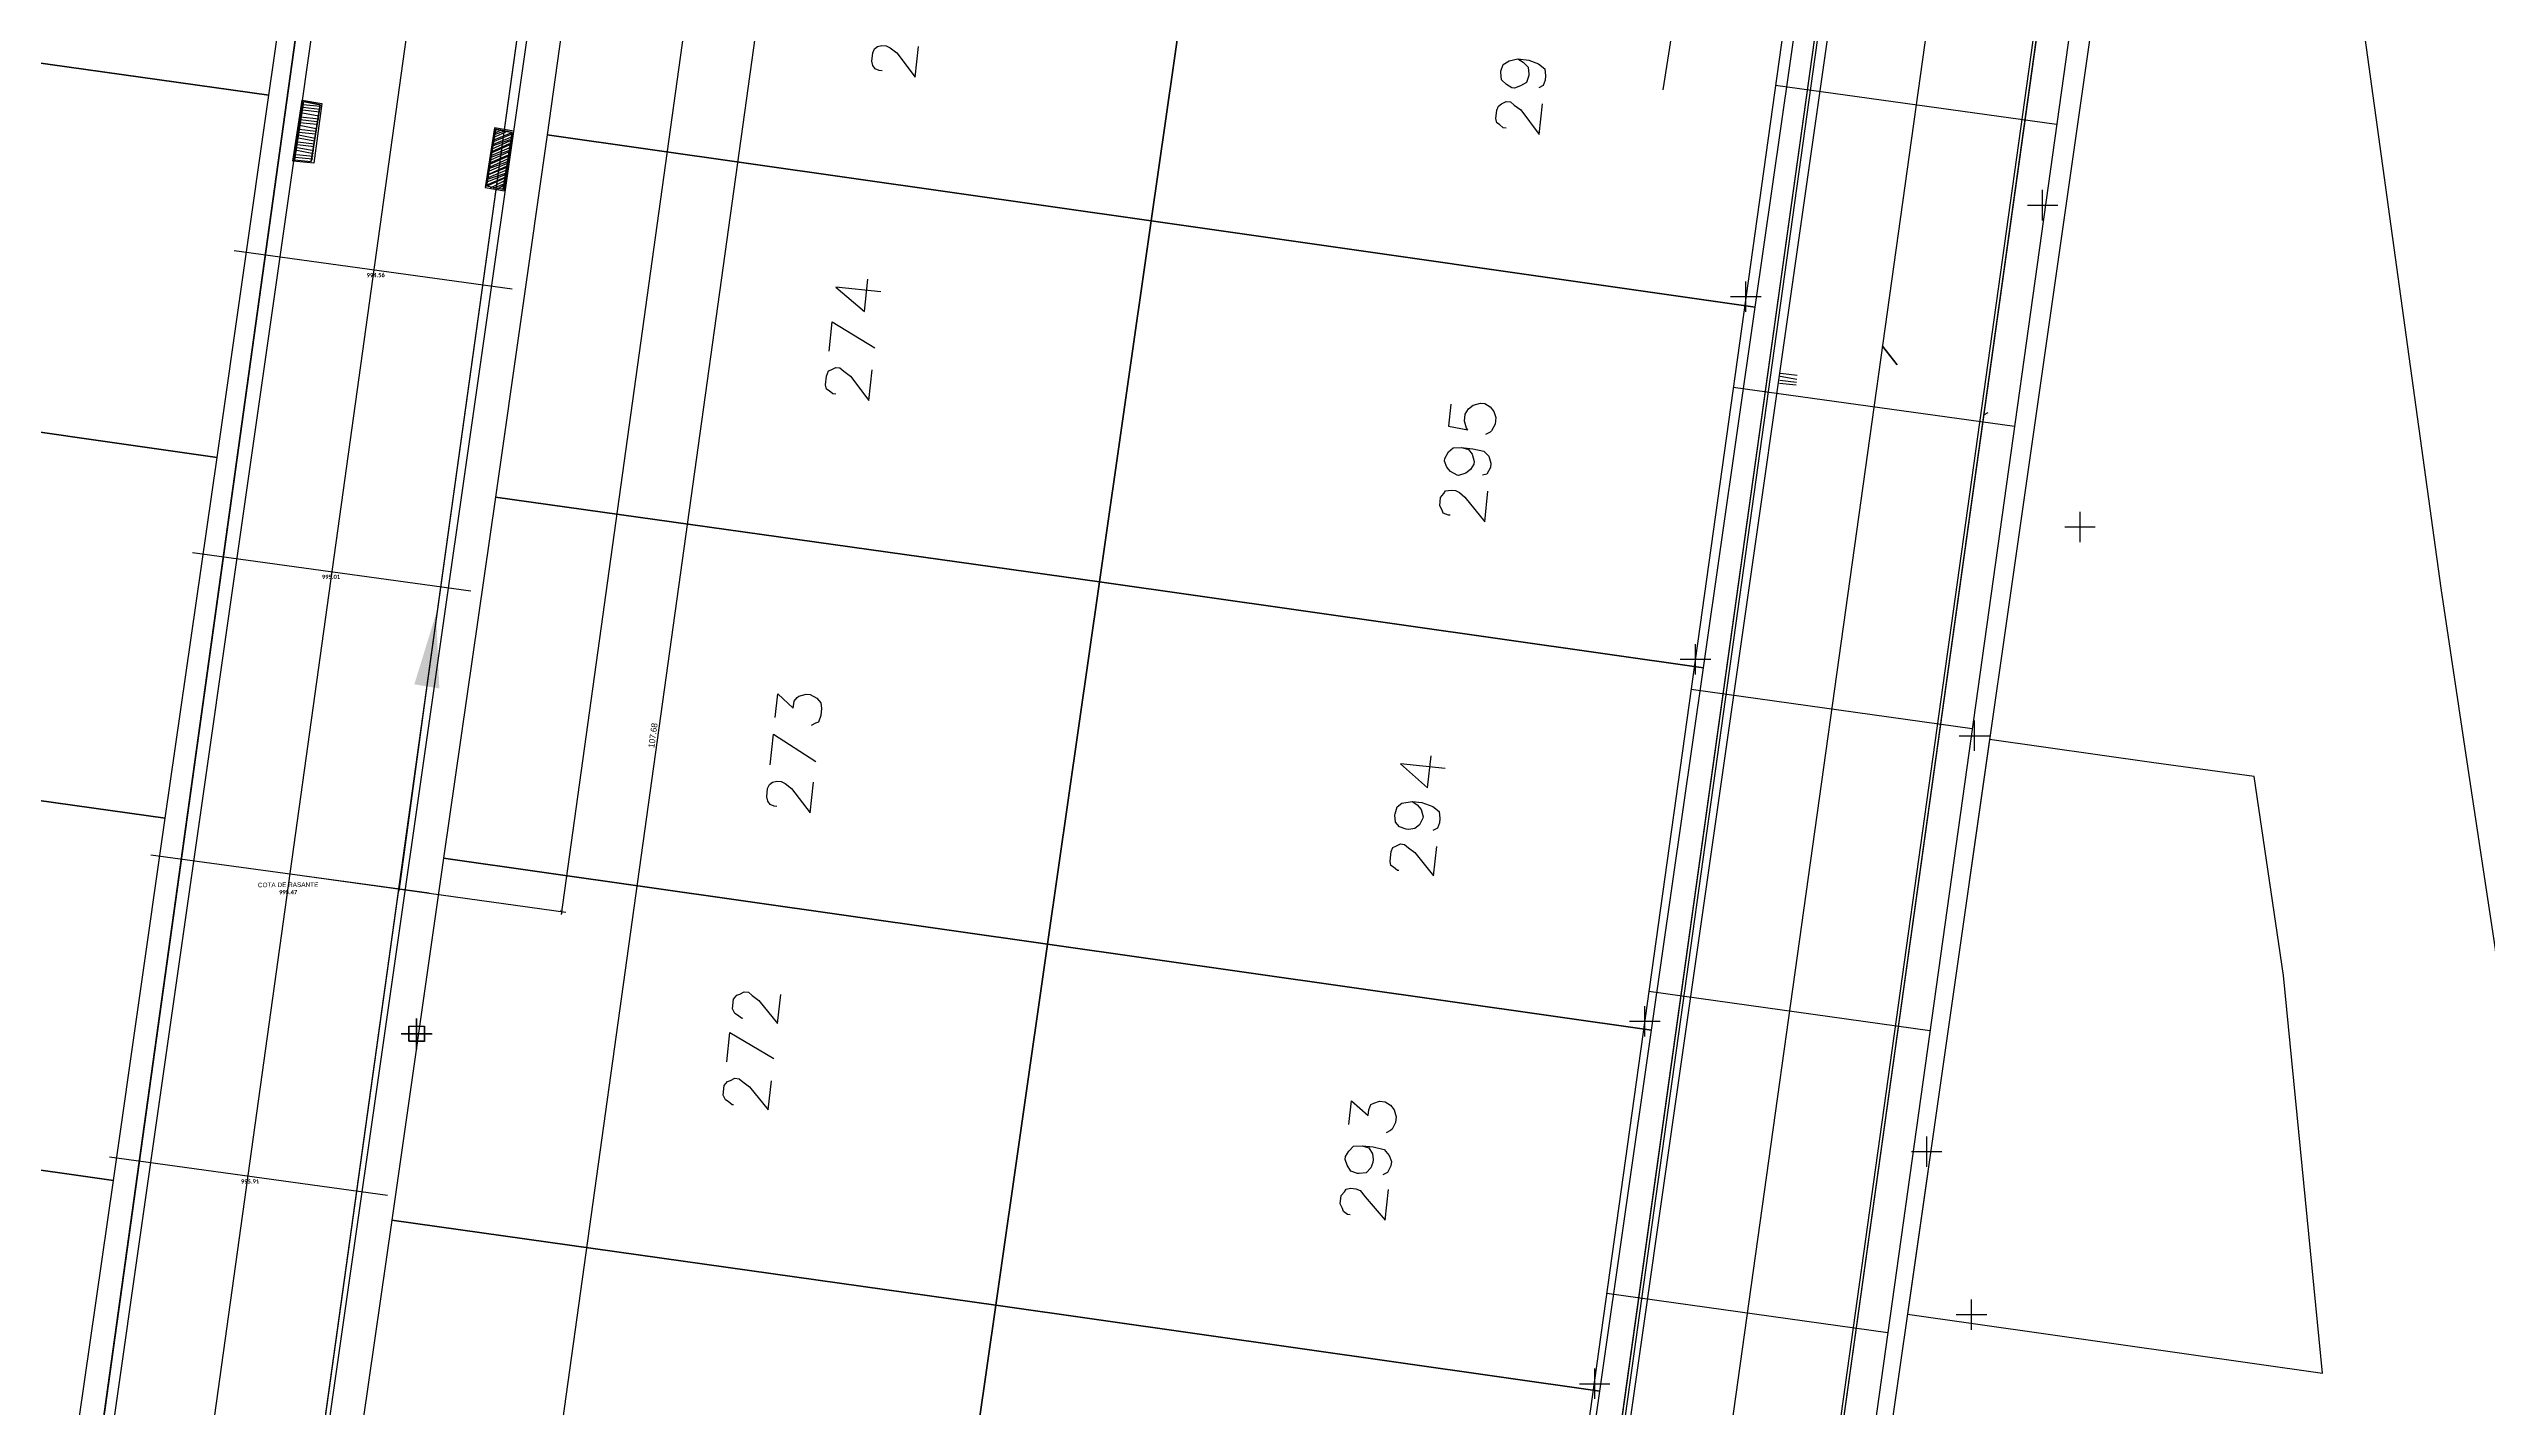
# Model space of a CAD drawing. Header units: metres. Extents: x 678 to 2349, y 417 to 1219.
# Drawn here: x 1008.7 to 1088.6, y 1068.5 to 1113.1 of the extents above; entities that cross this region are included whole.
import ezdxf

# ---------------------------------------------------------------- set-up
doc = ezdxf.new("R2010")
doc.units = ezdxf.units.M
doc.header["$PDMODE"] = 32
doc.header["$PDSIZE"] = 1.5
for name, color, linetype in [('12-CONDICIONES EXISTENTES', 2, 'Continuous'), ('C-ANNO-MATC-TEXT', 150, 'Continuous'), ('C-ROAD-CNTR-N', 92, 'Continuous'), ('C-ROAD-PROF-TEXT', 11, 'Continuous'), ('PUNTOS V', 4, 'Continuous'), ('V-NODE', 1, 'Continuous')]:
    doc.layers.add(name, color=color, linetype=linetype)
for name, color, linetype, true_color in [('PDF2_area escolar', 7, 'Continuous', 0x989898), ('PDF_Geometry', 7, 'Continuous', 0x797979), ('PDF_Solid Fills', 7, 'Continuous', 0x797979)]:
    doc.layers.add(name, color=color, linetype=linetype, true_color=true_color)
doc.styles.add('CITY2', font='stylu.ttf', dxfattribs={"height": 0.2})
doc.styles.get("Standard").update_dxf_attribs({"font": 'arial.ttf'})
doc.dimstyles.new('COTAS2', dxfattribs={"dimtxt": 0.02, "dimasz": 0.1, "dimexe": 0.15, "dimexo": 0.08, "dimgap": 0.05, "dimtad": 1, "dimzin": 0, "dimdsep": 46, "dimtxsty": 'CITY2', "dimblk": 'ARCHTICK', "dimcen": 1, "dimdle": 0.1, "dimclrd": 1, "dimclre": 1, "dimclrt": 2, "dimadec": 0, "dimazin": 0, "dimtfac": 1, "dimtofl": 0, "dimtmove": 0, "dimatfit": 3, "dimldrblk": 'ARCHTICK', "dimfxl": 0.18, "dimtolj": 1, "dimtzin": 0, "dimarcsym": 0})

# ---------------------------------------------------------------- blocks, each defined once
blk = doc.blocks.new('base')
at = {"layer": 'PDF_Geometry', "lineweight": 25, "extrusion": (-0.000787417, 0.063364, 0.99799), "elevation": 0.026}
for points in [[(-314.355, -197.288), (-299.601, -195.681), (-292.744, -194.188), (-282.663, -192.111), (-274.476, -190.361), (-258.037, -185.154), (-248.029, -180.61), (-240.539, -177.71), (-228.643, -174.042), (-222.733, -172.714), (-217.384, -171.04), (-209.935, -169.248), (-202.16, -164.759), (-196.196, -160.284), (-195.073, -159.817), (-178.095, -157.457), (-154.298, -156.614), (-136.667, -154.611), (-124.436, -153.164), (-118.066, -151.474), (-100.79, -146.646), (-80.955, -140.967), (-73.385, -139.328), (-61.694, -135.822), (-40.504, -131.604), (-37.727, -130.872), (-17.661, -129.441), (1.311, -127.461), (21.092, -124.929), (41.006, -122.83), (47.376, -123.458), (63.592, -123.186), (81.402, -124.312), (85.639, -96.072), (88.705, -66.393), (92.811, -40.781), (97.16, -22.386), (100.596, -1.562), (102.483, 8.32), (109.691, 37.361), (117.528, 76.62), (126.217, 115.638), (131.513, 149.592), (134.682, 173.973), (136.916, 195.591), (139.956, 229.678), (141.558, 250.676), (142.614, 271.37), (143.252, 283.21), (147.066, 312.938), (152.58, 355.631), (153.554, 396.042), (150.869, 418.02), (151.777, 438.639), (150.959, 458.028), (151.777, 438.639), (150.869, 418.02), (153.554, 396.042), (152.58, 355.631), (147.066, 312.938), (143.252, 283.21), (142.614, 271.37), (141.558, 250.676), (139.956, 229.678), (136.916, 195.591), (134.682, 173.973), (131.513, 149.592), (126.217, 115.638), (117.528, 76.62), (109.691, 37.361), (102.483, 8.32), (100.596, -1.562), (97.16, -22.386), (92.811, -40.781), (88.705, -66.393), (85.639, -96.072), (81.402, -124.312), (63.592, -123.186), (47.376, -123.458), (41.006, -122.83), (21.092, -124.929), (1.311, -127.461), (-17.661, -129.441), (-37.727, -130.872), (-40.504, -131.604), (-61.694, -135.822), (-73.385, -139.328), (-80.955, -140.967), (-100.79, -146.646), (-118.066, -151.474), (-124.436, -153.164), (-136.667, -154.611), (-154.298, -156.614), (-178.095, -157.457), (-195.073, -159.817), (-196.196, -160.284), (-202.16, -164.759), (-209.935, -169.248), (-217.384, -171.04), (-222.733, -172.714), (-228.643, -174.042), (-240.539, -177.71), (-248.029, -180.61), (-258.037, -185.154), (-274.476, -190.361), (-282.663, -192.111), (-292.744, -194.188), (-299.601, -195.681), (-314.355, -197.288), (-312.178, -178.446), (-309.146, -157.898), (-306.876, -132.899), (-305.823, -118.002), (-298.643, -78.802), (-291.055, -45.077), (-282.252, -15.116), (-275.645, 10.473), (-270.319, 33.898), (-263.825, 63.164), (-258.15, 86.408), (-284.424, 123.888)], [(-212.717, -13.755), (-225.054, -11.852), (-224.271, -6.892), (-226.643, -6.56), (-224.271, -6.892), (-225.054, -11.852), (-212.717, -13.755), (-212.402, -16.529), (-210.533, -31.037), (-208.664, -45.544), (-208.205, -49.819), (-207.573, -57.268), (-206.945, -64.763), (-206.131, -70.704), (-205.316, -76.645), (-202.67, -97.785), (-200.074, -118.964), (-199.377, -121.645), (-195.323, -136.879), (-191.412, -136.748), (-190.561, -158.552), (-190.735, -159.226), (-195.073, -159.817), (-196.196, -160.284), (-202.16, -164.759), (-209.935, -169.248), (-213.277, -170.051), (-213.359, -169.577), (-218.448, -150.23), (-210.166, -148.075), (-219.749, -78.662), (-229.377, -9.244), (-211.582, -137.888)], [(-183.278, -24.583), (-189.381, -23.662), (-189.487, -24.159), (-189.624, -24.143), (-189.441, -23.005), (-188.857, -19.32), (-188.78, -18.68), (-182.363, -19.685), (-199.15, -127.84), (-199.177, -128.068), (-198.98, -128.741), (-196.947, -136.498), (-196.819, -136.977), (-195.323, -136.879)], [(-181.143, -100.007), (-180.342, -95.281), (-180.014, -93.327)], [(-154.438, -94.275), (-154.347, -94.286), (-154.215, -94.348), (-154.135, -94.451), (-154.106, -94.593), (-154.139, -94.867), (-154.201, -94.999), (-154.303, -95.079), (-154.446, -95.109), (-154.583, -95.092), (-154.715, -95.03), (-154.927, -94.865), (-155.524, -94.051), (-155.645, -95.057)], [(-175.275, -94.408), (-175.447, -94.294), (-175.613, -94.135), (-175.631, -93.901), (-175.626, -93.855), (-175.552, -93.632), (-175.353, -93.517), (-175.159, -93.448), (-175.068, -93.459), (-174.896, -93.572), (-174.73, -93.731), (-174.712, -93.965), (-174.717, -94.011), (-174.79, -94.234), (-174.99, -94.349), (-175.275, -94.408), (-175.641, -94.364), (-175.949, -94.234), (-176.162, -94.069), (-176.18, -93.835), (-176.163, -93.698), (-176.095, -93.52), (-175.947, -93.446)], [(-135.149, -91.591), (-135.472, -93.499), (-136.015, -93.388), (-135.698, -91.525)], [(-135.344, -92.819), (-135.892, -92.753)], [(-135.355, -92.911), (-135.903, -92.845)], [(-135.366, -93.002), (-135.96, -92.931)], [(-135.428, -93.134), (-135.971, -93.022)], [(-135.439, -93.225), (-135.987, -93.159)], [(-135.45, -93.317), (-135.998, -93.25)], [(-135.461, -93.408), (-136.009, -93.342)], [(-174.862, -92.139), (-174.771, -92.15), (-174.645, -92.258), (-174.559, -92.314), (-174.53, -92.457), (-174.563, -92.731), (-174.625, -92.863), (-174.728, -92.943), (-174.876, -93.018), (-175.013, -93.002), (-175.139, -92.894), (-175.351, -92.729), (-175.948, -91.915), (-176.07, -92.921)], [(-135.256, -92.088), (-135.804, -92.022)], [(-135.267, -92.179), (-135.815, -92.113)], [(-135.283, -92.317), (-135.826, -92.205)], [(-135.294, -92.408), (-135.837, -92.296)], [(-135.305, -92.499), (-135.854, -92.433)], [(-135.316, -92.591), (-135.865, -92.525)], [(-135.333, -92.728), (-135.876, -92.616)], [(-141.978, -90.536), (-142.295, -92.399), (-141.752, -92.511), (-141.435, -90.648), (-142.022, -90.902)], [(-141.613, -91.739), (-142.2, -91.993)], [(-141.618, -91.785), (-142.205, -92.039)], [(-141.629, -91.877), (-142.216, -92.13)], [(-141.64, -91.968), (-142.222, -92.176)], [(-141.646, -92.014), (-142.279, -92.262)], [(-141.657, -92.105), (-142.29, -92.353)], [(-141.662, -92.151), (-142.295, -92.399)], [(-141.673, -92.242), (-142.163, -92.461)], [(-141.684, -92.334), (-142.072, -92.472)], [(-141.69, -92.379), (-141.935, -92.489)], [(-141.747, -92.465), (-141.798, -92.505)], [(-135.16, -91.682), (-135.754, -91.611)], [(-135.217, -91.768), (-135.765, -91.702)], [(-135.233, -91.905), (-135.776, -91.793)], [(-135.245, -91.997), (-135.787, -91.885)], [(-141.468, -90.922), (-142.101, -91.171)], [(-141.479, -91.014), (-142.112, -91.262)], [(-141.53, -91.054), (-142.117, -91.308)], [(-141.541, -91.145), (-142.128, -91.399)], [(-141.552, -91.237), (-142.134, -91.445)], [(-141.558, -91.282), (-142.145, -91.536)], [(-141.569, -91.374), (-142.156, -91.628)], [(-141.574, -91.419), (-142.161, -91.673)], [(-141.585, -91.511), (-142.172, -91.765)], [(-141.596, -91.602), (-142.178, -91.81)], [(-141.602, -91.648), (-142.189, -91.902)], [(-141.44, -90.694), (-142.073, -90.942)], [(-141.451, -90.785), (-142.084, -91.033)], [(-141.462, -90.876), (-142.09, -91.079)], [(-141.566, -90.586), (-142.011, -90.81)], [(-141.658, -90.575), (-142, -90.719)], [(-141.795, -90.558), (-141.994, -90.673)], [(-141.932, -90.542), (-141.983, -90.582)], [(-154.305, -87.011), (-152.842, -87.187), (-153.765, -86.38), (-153.892, -87.431)], [(-152.589, -85.084), (-152.705, -86.044), (-154.085, -85.182)], [(-152.79, -83.669), (-152.698, -83.68), (-152.572, -83.788), (-152.486, -83.845), (-152.457, -83.987), (-152.49, -84.262), (-152.558, -84.439), (-152.655, -84.474), (-152.803, -84.548), (-152.94, -84.532), (-153.066, -84.424), (-153.278, -84.259), (-153.876, -83.445), (-153.997, -84.451)], [(-183.717, -83.653), (-184.266, -83.587)], [(-183.728, -83.744), (-184.277, -83.678)], [(-183.745, -83.881), (-184.288, -83.769)], [(-183.756, -83.973), (-184.304, -83.906)], [(-172.938, -83.096), (-172.85, -82.365), (-173.485, -82.242), (-173.444, -82.293), (-173.381, -82.533), (-173.408, -82.762), (-173.522, -82.933), (-173.675, -83.054), (-173.915, -83.118), (-174.052, -83.101), (-174.224, -82.988), (-174.344, -82.834), (-174.414, -82.64), (-174.386, -82.412), (-174.267, -82.194), (-174.216, -82.154), (-174.068, -82.079)], [(-190.397, -82.523), (-190.546, -82.598)], [(-190.535, -82.507), (-190.535, -82.507)], [(-173.276, -81.665), (-173.499, -81.591), (-173.62, -81.438), (-173.683, -81.198), (-173.672, -81.107), (-173.559, -80.935), (-173.405, -80.814), (-173.166, -80.75), (-173.12, -80.756), (-172.903, -80.875), (-172.782, -81.029), (-172.713, -81.222), (-172.724, -81.314), (-172.843, -81.531), (-172.996, -81.652), (-173.276, -81.665), (-173.642, -81.621), (-174.002, -81.531), (-174.168, -81.372), (-174.232, -81.132), (-174.215, -80.995), (-174.096, -80.777), (-173.954, -80.748)], [(-172.869, -79.441), (-172.823, -79.447), (-172.646, -79.515), (-172.611, -79.612), (-172.536, -79.76), (-172.569, -80.034), (-172.677, -80.16), (-172.734, -80.246), (-172.922, -80.27), (-173.059, -80.253), (-173.191, -80.191), (-173.357, -80.032), (-174.001, -79.212), (-174.122, -80.218)], [(-139.275, -74.261), (-138.565, -69.524), (-138.277, -67.518)], [(-150.678, -73.073), (-150.772, -73.85), (-151.271, -73.372), (-151.298, -73.601), (-151.406, -73.727), (-151.457, -73.767), (-151.697, -73.831), (-151.834, -73.814), (-152.052, -73.695), (-152.172, -73.542), (-152.196, -73.353), (-152.168, -73.125), (-152.095, -72.902), (-151.998, -72.867), (-151.85, -72.792)], [(-150.491, -71.519), (-150.612, -72.524), (-151.987, -71.617)], [(-172.609, -71.126), (-171.146, -71.302), (-172.024, -70.501), (-172.15, -71.552)], [(-150.697, -70.149), (-150.606, -70.16), (-150.474, -70.222), (-150.394, -70.325), (-150.364, -70.467), (-150.397, -70.742), (-150.46, -70.873), (-150.562, -70.954), (-150.705, -70.983), (-150.842, -70.966), (-150.973, -70.904), (-151.185, -70.739), (-151.783, -69.925), (-151.904, -70.931)], [(-171.506, -70.053), (-171.678, -69.94), (-171.798, -69.786), (-171.862, -69.547), (-171.857, -69.501), (-171.738, -69.283), (-171.584, -69.163), (-171.396, -69.139), (-171.304, -69.15), (-171.081, -69.223), (-170.961, -69.377), (-170.943, -69.611), (-170.948, -69.657), (-171.021, -69.88), (-171.175, -70), (-171.506, -70.053), (-171.826, -70.015), (-172.181, -69.879), (-172.393, -69.715), (-172.411, -69.481), (-172.394, -69.343), (-172.327, -69.166), (-172.178, -69.091)], [(-171.048, -67.79), (-171.002, -67.795), (-170.876, -67.903), (-170.79, -67.96), (-170.761, -68.103), (-170.799, -68.423), (-170.862, -68.554), (-170.959, -68.589), (-171.107, -68.664), (-171.244, -68.647), (-171.37, -68.539), (-171.582, -68.375), (-172.185, -67.606), (-172.301, -68.566)], [(-149.489, -63.2), (-149.443, -63.205), (-149.317, -63.313), (-149.231, -63.37), (-149.156, -63.518), (-149.195, -63.838), (-149.303, -63.964), (-149.4, -63.999), (-149.548, -64.074), (-149.685, -64.057), (-149.811, -63.949), (-150.023, -63.785), (-150.626, -63.016), (-150.742, -63.976)], [(-148.947, -61.781), (-149.063, -62.741), (-150.488, -61.874)], [(-149.147, -60.366), (-149.102, -60.371), (-148.976, -60.479), (-148.89, -60.536), (-148.815, -60.684), (-148.853, -61.004), (-148.961, -61.13), (-149.058, -61.165), (-149.206, -61.24), (-149.343, -61.223), (-149.47, -61.115), (-149.682, -60.951), (-150.285, -60.183), (-150.4, -61.142)], [(-169.303, -59.468), (-169.397, -60.245), (-169.942, -59.762), (-169.964, -59.945), (-170.031, -60.122), (-170.128, -60.157), (-170.322, -60.226), (-170.505, -60.204), (-170.677, -60.091), (-170.797, -59.937), (-170.861, -59.697), (-170.839, -59.515), (-170.72, -59.297), (-170.669, -59.257), (-170.521, -59.182)], [(-169.729, -58.767), (-169.952, -58.694), (-170.067, -58.495), (-170.091, -58.306), (-170.08, -58.215), (-170.012, -58.038), (-169.853, -57.871), (-169.619, -57.853), (-169.573, -57.859), (-169.35, -57.932), (-169.235, -58.131), (-169.166, -58.325), (-169.177, -58.417), (-169.29, -58.588), (-169.449, -58.755), (-169.729, -58.767), (-170.095, -58.723), (-170.455, -58.634), (-170.616, -58.429), (-170.685, -58.235), (-170.668, -58.098), (-170.549, -57.88), (-170.401, -57.805)], [(-169.316, -56.498), (-169.225, -56.509), (-169.099, -56.617), (-169.064, -56.714), (-168.989, -56.862), (-169.022, -57.137), (-169.13, -57.263), (-169.187, -57.349), (-169.33, -57.378), (-169.513, -57.356), (-169.644, -57.294), (-169.805, -57.089), (-170.454, -56.315), (-170.575, -57.321)]]:
    blk.add_lwpolyline(points, dxfattribs=at)
for points in [[(-158.259, -127.526), (-188.122, -122.908), (-189.472, -121.03), (-173.08, -15.378), (-171.202, -14.027), (-132.739, -20.006), (-131.388, -21.885), (-147.503, -125.622), (-149.221, -127.178)], [(-138.576, -126.188), (-140.244, -124.642), (-124.468, -22.95), (-122.584, -21.554), (-84.121, -27.533), (-82.771, -29.411), (-95.915, -114.263), (-97.512, -115.972)], [(-134.34, -93.728), (-136.183, -105.563), (-116.429, -108.638), (-114.58, -96.758)], [(-163.198, -89.232), (-165.046, -101.112), (-145.241, -104.147), (-143.443, -92.307)], [(-182.952, -86.156), (-184.801, -98.036), (-165.046, -101.112), (-163.198, -89.232)], [(-132.492, -81.848), (-134.34, -93.728), (-114.58, -96.758), (-112.737, -84.924)], [(-135.098, -91.551), (-135.432, -93.551), (-136.066, -93.428), (-135.784, -91.468)], [(-136.015, -93.388), (-135.472, -93.499), (-135.149, -91.591), (-135.698, -91.525)], [(-142.018, -90.485), (-142.346, -92.439), (-141.712, -92.562), (-141.384, -90.608)], [(-141.752, -92.511), (-142.295, -92.399), (-141.978, -90.536), (-141.435, -90.648)], [(-161.355, -77.397), (-163.198, -89.232), (-143.443, -92.307), (-141.595, -80.427)], [(-181.109, -74.322), (-182.952, -86.156), (-163.198, -89.232), (-161.355, -77.397)], [(-130.648, -70.014), (-132.492, -81.848), (-112.737, -84.924), (-110.889, -73.044)], [(-159.506, -65.517), (-161.355, -77.397), (-141.595, -80.427), (-139.751, -68.593)], [(-179.26, -62.442), (-181.109, -74.322), (-161.355, -77.397), (-159.506, -65.517)], [(-128.8, -58.134), (-130.648, -70.014), (-110.889, -73.044), (-109.045, -61.209)], [(-190.456, -71.851), (-187.537, -53.005), (-201.102, -50.907), (-199.988, -63.979), (-199.108, -70.53), (-195.828, -71.018)], [(-157.663, -53.683), (-159.506, -65.517), (-139.751, -68.593), (-137.903, -56.713)], [(-177.417, -50.607), (-179.26, -62.442), (-159.506, -65.517), (-157.663, -53.683)], [(-126.957, -46.3), (-128.8, -58.134), (-109.045, -61.209), (-107.197, -49.329)], [(-155.814, -41.803), (-157.663, -53.683), (-137.903, -56.713), (-136.06, -44.878)], [(-175.569, -38.727), (-177.417, -50.607), (-157.663, -53.683), (-155.814, -41.803)]]:
    blk.add_lwpolyline(points, close=True, dxfattribs=at)
at = {"layer": 'PDF_Geometry', "color": 5, "lineweight": 40, "extrusion": (-0.000787417, 0.063364, 0.99799), "elevation": 0.026}
blk.add_lwpolyline([(-187.586, -84.207), (-187.104, -84.821)], dxfattribs=at)
blk = doc.blocks.new('_ArchTick')
at = {"color": 0, "linetype": 'ByBlock', "const_width": 0.15}
blk.add_lwpolyline([(-0.5, -0.5), (0.5, 0.5)], dxfattribs=at)
blk = doc.blocks.new('*D4327')
at = {"layer": 'Defpoints', "color": 0, "transparency": 16777216}
for p in [(1024.857, 1145.434, 2001.659), (1010.026, 1038.779, 2001.659), (1021.231, 1037.22)]:
    blk.add_point(p, dxfattribs=at)
at = {"layer": 'PUNTOS V', "color": 1, "linetype": 'Continuous', "lineweight": -2, "transparency": 16777216}
for p, q in [((1024.936, 1145.423), (1036.211, 1143.855)), ((1010.105, 1038.768), (1021.38, 1037.2))]:
    blk.add_line(p, q, dxfattribs=at)
at = {"layer": 'PUNTOS V', "color": 1, "lineweight": -2, "transparency": 16777216}
blk.add_line((1036.076, 1143.975), (1021.217, 1037.121), dxfattribs=at)
at = {"layer": 'PUNTOS V', "color": 1, "lineweight": -2, "transparency": 16777216, "xscale": 0.1, "yscale": 0.1, "zscale": 0.1}
for p, rotation in [((1036.062, 1143.876), 82.08340554264227), ((1021.231, 1037.22), 262.0834055426423)]:
    blk.add_blockref('_ArchTick', p, dxfattribs=dict(at, rotation=rotation))
at = {"layer": 'PUNTOS V', "color": 2, "transparency": 16777216, "insert": (1028.487, 1090.543), "char_height": 0.2, "attachment_point": 5, "rotation": 82.08341, "style": 'CITY2'}
blk.add_mtext('\\A1;107.68', dxfattribs=at)
blk = doc.blocks.new('*D4368')
at = {"layer": '12-CONDICIONES EXISTENTES', "color": 1, "linetype": 'Continuous', "lineweight": -2, "transparency": 16777216}
for p, q in [((1024.936, 1145.423), (1033.898, 1144.177)), ((1016.674, 1085.994), (1025.636, 1084.748))]:
    blk.add_line(p, q, dxfattribs=at)
at = {"layer": '12-CONDICIONES EXISTENTES', "color": 1, "lineweight": -2, "transparency": 16777216}
blk.add_line((1033.763, 1144.296), (1025.474, 1084.67), dxfattribs=at)
at = {"layer": 'Defpoints', "color": 0, "transparency": 16777216}
for p in [(1024.857, 1145.434, 994.107), (1016.595, 1086.005, 994.107), (1025.488, 1084.769)]:
    blk.add_point(p, dxfattribs=at)
at = {"layer": '12-CONDICIONES EXISTENTES', "color": 1, "lineweight": -2, "transparency": 16777216, "xscale": 0.1, "yscale": 0.1, "zscale": 0.1}
for p, rotation in [((1033.75, 1144.197), 82.08515434833222), ((1025.488, 1084.769), 262.0851543483322)]:
    blk.add_blockref('_ArchTick', p, dxfattribs=dict(at, rotation=rotation))
at = {"layer": '12-CONDICIONES EXISTENTES', "color": 2, "transparency": 16777216, "insert": (1029.466, 1114.504), "char_height": 0.2, "attachment_point": 5, "rotation": 82.08515, "style": 'CITY2'}
blk.add_mtext('\\A1;60.00', dxfattribs=at)
blk = doc.blocks.new('*U4421')
at = {"color": 0, "linetype": 'ByBlock', "lineweight": -2, "transparency": 16777216}
for p, q in [((-1, 0), (1, 0)), ((0, -1), (0, 1))]:
    blk.add_line(p, q, dxfattribs=at)
blk = doc.blocks.new('*U4700', base_point=(1059.345, 1069.29, 997.813))
at = {"layer": 'V-NODE', "color": 5, "lineweight": -2, "xscale": 0.5, "yscale": 0.5, "zscale": 0.5}
blk.add_blockref('*U4421', (1059.345, 1069.29, 997.813), dxfattribs=at)
blk = doc.blocks.new('*U4703', base_point=(1060.986, 1081.173, 997.28))
at = {"layer": 'V-NODE', "color": 5, "lineweight": -2, "xscale": 0.5, "yscale": 0.5, "zscale": 0.5}
blk.add_blockref('*U4421', (1060.986, 1081.173, 997.28), dxfattribs=at)
blk = doc.blocks.new('*U4706', base_point=(1062.645, 1093.043, 996.829))
at = {"layer": 'V-NODE', "color": 5, "lineweight": -2, "xscale": 0.5, "yscale": 0.5, "zscale": 0.5}
blk.add_blockref('*U4421', (1062.645, 1093.043, 996.829), dxfattribs=at)
blk = doc.blocks.new('*U4709', base_point=(1064.297, 1104.933, 996.12))
at = {"layer": 'V-NODE', "color": 5, "lineweight": -2, "xscale": 0.5, "yscale": 0.5, "zscale": 0.5}
blk.add_blockref('*U4421', (1064.297, 1104.933, 996.12), dxfattribs=at)
blk = doc.blocks.new('*U4718', base_point=(1075.248, 1097.382, 996.318))
at = {"layer": 'V-NODE', "color": 5, "lineweight": -2, "xscale": 0.5, "yscale": 0.5, "zscale": 0.5}
blk.add_blockref('*U4421', (1075.248, 1097.382, 996.318), dxfattribs=at)
blk = doc.blocks.new('*U4721', base_point=(1071.692, 1071.555, 997.573))
at = {"layer": 'V-NODE', "color": 5, "lineweight": -2, "xscale": 0.5, "yscale": 0.5, "zscale": 0.5}
blk.add_blockref('*U4421', (1071.692, 1071.555, 997.573), dxfattribs=at)
blk = doc.blocks.new('*U4802', base_point=(1070.224, 1076.899, 997.226))
at = {"layer": 'V-NODE', "color": 5, "lineweight": -2, "xscale": 0.5, "yscale": 0.5, "zscale": 0.5}
blk.add_blockref('*U4421', (1070.224, 1076.899, 997.226), dxfattribs=at)
blk = doc.blocks.new('*U4805', base_point=(1071.791, 1090.537, 996.613))
at = {"layer": 'V-NODE', "color": 5, "lineweight": -2, "xscale": 0.5, "yscale": 0.5, "zscale": 0.5}
blk.add_blockref('*U4421', (1071.791, 1090.537, 996.613), dxfattribs=at)
blk = doc.blocks.new('*U4808', base_point=(1074.024, 1107.93, 995.716))
at = {"layer": 'V-NODE', "color": 5, "lineweight": -2, "xscale": 0.5, "yscale": 0.5, "zscale": 0.5}
blk.add_blockref('*U4421', (1074.024, 1107.93, 995.716), dxfattribs=at)
blk = doc.blocks.new('*U4907')
at = {"color": 0, "linetype": 'ByBlock', "lineweight": -2, "transparency": 16777216}
for p, q in [((-1, 0), (1, 0)), ((0, -1), (0, 1))]:
    blk.add_line(p, q, dxfattribs=at)
blk.add_lwpolyline([(-0.5, -0.5), (-0.5, 0.5), (0.5, 0.5), (0.5, -0.5)], close=True, dxfattribs=at)

msp = doc.modelspace()

# ---------------------------------------------------------------- linework, layer by layer
at = {"elevation": 997.203}
for points in [[(919.37678, 1124.87898), (928.44625, 1127.20783), (938.13203, 1129.69493), (947.8178, 1132.18204), (957.504, 1134.66752), (965.79503, 1136.79648), (971.64582, 1138.39351), (976.65462, 1139.764), (986.49814, 1142.284), (996.19135, 1144.754), (1005.87903, 1147.23366), (1012.87306, 1149.02051), (1024.40007, 1151.98483), (1031.60043, 1152.37491), (1038.66008, 1152.75737), (1049.45178, 1153.34201), (1059.62252, 1153.89301), (1071.92978, 1154.55976), (1076.50099, 1154.80741), (1078.56662, 1147.42961), (1062.39922, 1031.6162), (1113.68579, 1024.48299), (1093.55556, 1156.78071)], [(919.37678, 1124.87898), (928.44625, 1127.20783), (938.13203, 1129.69493), (971.64582, 1138.39351), (976.65462, 1139.764), (986.501, 1142.28473), (996.19135, 1144.754), (1005.876, 1147.24552), (1012.87306, 1149.02051), (1024.38577, 1151.98115), (1031.60043, 1152.37491), (1038.66008, 1152.75737), (1049.45178, 1153.34201), (1059.62252, 1153.89301), (1071.92978, 1154.55976), (1076.13239, 1154.78744), (1079.62014, 1154.97639), (1062.39922, 1031.6162), (1112.55312, 1024.64053)]]:
    msp.add_lwpolyline(points, dxfattribs=at)
for points, elevation in [([(1055.41917, 1033.69195), (1054.1571, 1032.76256), (1015.11672, 1038.19251), (1013.82071, 1039.91108), (1028.25455, 1143.7276), (1030.3175, 1145.63878), (1031.94164, 1145.69979), (1039.028, 1145.966), (1048.25846, 1144.69252), (1058.15693, 1143.27009), (1069.06964, 1141.68885), (1070.26463, 1140.03573)], 0.003), ([(1006.69073, 1040.91278), (1004.95632, 1039.60567), (966.43486, 1044.96344), (965.12265, 1046.73826), (977.095, 1131.955), (978.57588, 1133.58751), (1019.53599, 1144.07167), (1020.87063, 1142.90279)], 1997.107)]:
    msp.add_lwpolyline(points, close=True, dxfattribs=dict(elevation=elevation))
at = {"layer": '12-CONDICIONES EXISTENTES', "color": 1}
for points, elevation in [([(1008.82007, 1030.20376), (1010.3155, 1040.837), (1024.85711, 1145.43367)], 2001.659), ([(1001.65424, 952.31996), (1011.39039, 1022.63033), (1013.88081, 1040.33846), (1028.25455, 1143.7276)], 2001.659), ([(994.52229, 953.30755), (1004.25949, 1023.62549), (1006.75019, 1041.33554), (1020.87063, 1142.90279)], 2001.659), ([(1074.48158, 1110.57242), (1065.2709, 1111.85821)], 996.877), ([(1014.76179, 1106.44569), (1023.87879, 1105.19169)], 994.107), ([(1073.099, 1100.66845), (1063.88832, 1101.95425)], 996.877), ([(1013.39916, 1096.53897), (1022.51616, 1095.28497)], 994.107), ([(1071.71642, 1090.76449), (1062.50574, 1092.05029)], 996.877), ([(1012.03654, 1086.63224), (1021.15354, 1085.37824)], 994.107), ([(1070.33384, 1080.86053), (1061.12316, 1082.14633)], 996.877), ([(1010.67392, 1076.72551), (1019.79092, 1075.47151)], 994.107), ([(1068.95126, 1070.95657), (1059.74058, 1072.24237)], 996.877)]:
    msp.add_lwpolyline(points, dxfattribs=dict(at, elevation=elevation))
at = {"layer": 'C-ROAD-CNTR-N', "color": 0, "linetype": 'Continuous', "lineweight": -3}
msp.add_line((1079.62014, 1154.97639, 0.003), (1038.89123, 863.21934, 0.003), dxfattribs=at)
at = {"layer": 'C-ROAD-CNTR-N', "color": 92, "linetype": 'Continuous', "lineweight": -3}
for p, q in [((1080.6884, 1155.03426, 0.003), (1039.93122, 863.07469, 0.003)), ((1075.00245, 1147.93632, 0.003), (1035.32555, 863.71527, 0.003)), ((1069.9566, 1145.42373, 0.003), (1030.71989, 864.35585, 0.003)), ((1071.09556, 1145.26474, 0.003), (1031.85892, 864.19738, 0.003)), ((1078.02833, 1144.29693, 0.003), (1038.79219, 863.23317, 0.003))]:
    msp.add_line(p, q, dxfattribs=at)
at = {"layer": 'C-ROAD-CNTR-N', "color": 7, "linetype": 'Continuous', "lineweight": -3}
for p, q in [((1070.99652, 1145.27856, 0.003), (1031.75988, 864.21121, 0.003)), ((1078.12788, 1144.28669, 0.003), (1038.89124, 863.21934, 0.003))]:
    msp.add_line(p, q, dxfattribs=at)
at = {"layer": 'PDF_Solid Fills', "transparency": 33554559, "extrusion": (-0.000787417, 0.063364, 0.99799)}
msp.add_solid([(-1034.16038, -1014.27049, 1060.76006), (-1034.90381, -1016.59221, 1060.76006), (-1034.97761, -1014.12566, 1060.76006)], dxfattribs=at)

# ---------------------------------------------------------------- block references
at = {"layer": 'C-ANNO-MATC-TEXT', "lineweight": -2, "xscale": 0.5, "yscale": 0.5, "zscale": 0.5}
for p in [(1020.735, 1080.765, 996.977), (1020.75, 1080.757, 996.969)]:
    msp.add_blockref('*U4907', p, dxfattribs=at)
at = {"layer": 'PDF2_area escolar'}
msp.add_blockref('base', (882.736, 1016.336, 999.038), dxfattribs=at)
at = {"layer": 'V-NODE'}
for name, p in [('*U4808', (1074.026, 1107.928, 995.719)), ('*U4709', (1064.299, 1104.931, 996.123)), ('*U4718', (1075.25, 1097.38, 996.321)), ('*U4706', (1062.647, 1093.041, 996.832)), ('*U4805', (1071.793, 1090.535, 996.616)), ('*U4703', (1060.988, 1081.171, 997.283)), ('*U4802', (1070.226, 1076.897, 997.229)), ('*U4721', (1071.694, 1071.553, 997.576)), ('*U4700', (1059.347, 1069.288, 997.816))]:
    msp.add_blockref(name, p, dxfattribs=at)

# ---------------------------------------------------------------- texts
at = {"layer": 'C-ROAD-PROF-TEXT', "color": 11, "linetype": 'Continuous', "lineweight": -3, "char_height": 0.15, "attachment_point": 8, "rotation": 0.5711077}
for s, insert in [('{\\fCalibri|b1|i0|c0|p34;\\H0.91667x;\\C256;994.56}', (1019.40217, 1105.56562, 986.202)), ('{\\fCalibri|b1|i0|c0|p34;\\H0.91667x;\\C256;995.01}', (1017.9389, 1095.67273, 986.202)), ('{\\C2;COTA DE RASANTE \\P\\fCalibri|b1|i0|c0|p34;\\H0.91667x;\\C256;995.47}', (1016.53451, 1085.33393)), ('{\\fCalibri|b1|i0|c0|p34;\\H0.91667x;\\C256;995.91}', (1015.28552, 1075.84939, 986.202))]:
    msp.add_mtext(s, dxfattribs=dict(at, insert=insert))

# ---------------------------------------------------------------- dimensions: what is measured, and where the dimension line sits
at = {"layer": '12-CONDICIONES EXISTENTES', "color": 1}
dim = msp.add_aligned_dim(p1=(1024.85711, 1145.43367, 994.107), p2=(1016.59504, 1086.00524, 994.107), distance=8.97809, dimstyle='COTAS2', dxfattribs=at)
dim.commit()
dim.dimension.update_dxf_attribs({"geometry": '*D4368', "text_midpoint": (1029.46565, 1114.50443)})
at = {"layer": 'PUNTOS V', "color": 1}
dim = msp.add_linear_dim(base=(1021.23112, 1037.22038), p1=(1024.85711, 1145.43367, 2001.659), p2=(1010.026, 1038.77853, 2001.659), angle=262.0834055, dimstyle='COTAS2', dxfattribs=at)
dim.commit()
dim.dimension.update_dxf_attribs({"geometry": '*D4327', "text_midpoint": (1028.64296, 1090.52122), "dimtype": 161})

doc.saveas('drawing.dxf')
